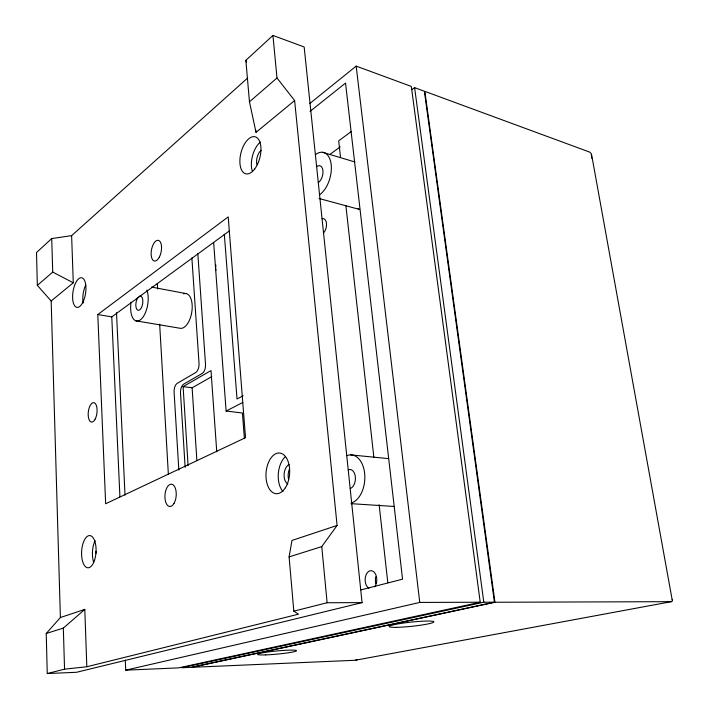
<?xml version="1.0" encoding="UTF-8"?>
<svg xmlns="http://www.w3.org/2000/svg" width="709" height="709" viewBox="0 0 709 709"><rect width="100%" height="100%" fill="white"/><g stroke="black" fill="none" stroke-linecap="round" stroke-linejoin="round"><path stroke-width="1.06" d="M591.696 158.204L591.226 153.587L589.675 152.098L424.833 91.364L494.962 602.26L671.068 601.666L672.407 601.099L591.643 154.863M86.817 666.752L298.489 614.18L293.818 611.167L289.095 556.911L291.984 540.453L337.085 525.449L294.625 100.563L276.997 77.981L272.93 35.45L304.152 46.954L362.06 602.623L76.501 672.292L47.255 673.55L46.236 633.491L60.389 617.521L84.796 609.403L86.817 666.752L64.554 669.172L47.255 673.55M289.095 556.911L321.762 546.604L337.085 525.449M247.663 78.008L71.618 235.636L51.722 238.57L36.505 252.537L37.347 285.39L51.163 300.988L60.389 617.521M294.625 100.563L256.011 132.353L249.462 101.804L245.855 60.318L272.93 35.45M46.236 633.491L63.331 628.103L84.796 609.403M37.347 285.39L52.723 272.088L51.722 238.57M249.462 101.804L276.997 77.981M51.163 300.988L73.284 282.785L71.618 235.636M309.736 103.558L356.175 66.114L411.317 86.436L480.223 602.233L178.606 667.878L125.723 670.165L125.28 660.212M310.037 111.384L345.531 83.086L402.552 579.173L360.934 589.897M97.789 314.539L228.201 216.892L245.527 437.675L105.65 503.771L97.789 314.539L111.774 316.87L229.255 231.01M351.088 131.652L338.689 140.852L340.515 157.336M411.929 89.618L414.605 87.641L424.372 91.239L494.43 602.189L191.226 667.337L181.779 667.745L483.804 602.225L494.43 602.189M329.658 154.606L340.223 146.86M188.098 465.689L183.108 386.618L211.007 370.568L216.759 451.828M183.108 386.618L192.121 387.796L211.769 376.656M243.152 395.764L237.019 398.981L224.319 234.2M213.666 242.655L226.118 411.052L242.85 402.428M357.168 659.636L354.979 660.283L191.9 667.32L494.962 602.26M293.818 611.167L327.124 602.739L362.06 602.623M125.723 670.165L419.755 602.437L480.223 602.233M355.484 660.221L671.538 601.631M350.973 503.656L394.426 506.483M350.795 454.894L388.612 458.626M226.118 411.052L242.407 412.993L244.383 438.313M135.711 320.805L180.192 328.294A17.61 8.747 -80.6 0 0 192.059 309.993A17.61 8.747 -80.6 0 0 183.507 293.836M151.522 287.083L185.847 293.535M319.006 198.485L359.623 209.474A22.085 13.072 -74.4 0 1 358.054 208.783M322.453 152.267L354.89 161.962M52.723 272.088L73.284 282.785M245.855 60.318L246.537 62.277M672.194 599.513L672.495 600.426M414.605 87.641L483.804 602.225M356.175 66.114L419.755 602.437M345.895 205.707L373.873 457.429M379.129 504.693L387.805 582.736M321.762 546.604L327.124 602.739M255.816 130.155L256.011 132.353M197.838 253.689L205.521 364.417A7.187 3.713 -82 0 1 202.189 373.448L183.684 384.145A7.046 3.572 -82.7 0 0 180.494 392.875L185.138 467.32M191.873 257.828L199.034 363.469A7.214 3.696 -82 0 1 195.702 372.535L177.277 383.294A7.072 3.554 -82.7 0 0 174.095 392.068L178.828 470.085M192.121 387.796L196.898 460.673M157.301 283.432L157.62 288.953M159.667 324.243L168.352 474.232M116.506 312.713L125.006 495.13M111.774 316.87L119.918 496.849M63.331 628.103L64.554 669.172M146.843 289.981A18.088 8.419 -80.8 0 1 140.524 319.759A18.088 8.419 -80.8 0 1 131.068 302.149M138.964 296.486A7.232 3.368 -80.8 0 1 142.669 303.682A7.232 3.368 -80.8 0 1 136.89 309.434A7.232 3.368 -80.8 0 1 138.078 297.372M346.816 455.665A24.336 15.261 -85.5 0 1 364.656 473.47A24.336 15.261 -85.5 0 1 351.735 502.876M348.279 469.712A9.731 6.106 -85.5 0 1 355.351 476.856A9.731 6.106 -85.5 0 1 350.246 488.59M315.434 154.606A22.83 12.744 -75.1 0 1 331.209 164.789A22.83 12.744 -75.1 0 1 319.608 194.736M316.675 166.553A9.128 5.096 -75.1 0 1 322.941 170.665A9.128 5.096 -75.1 0 1 318.35 182.603M288.625 479.488A10.103 5.947 -85.2 0 1 289.299 469.473M83.175 302.991A14.907 6.408 -80.9 0 1 85.674 285.186M252.165 170.754A18.948 9.846 -75.8 0 1 260.363 142.101M256.977 164.71A9.474 4.919 -75.8 0 1 261.098 150.335M93.685 562.326A16.041 7.285 -86.6 0 1 95.13 540.612M95.999 553.375A8.021 3.642 -86.6 0 1 96.043 551.292M282.935 491.514A20.26 11.867 -85.2 0 1 285.302 456.756M287.819 484.017A10.13 5.929 -85.2 0 1 284.114 474.117A10.13 5.929 -85.2 0 1 289.139 464.537M375.912 583.667A9.066 5.858 90 0 1 375.752 576.771M322.063 218.691A8.224 4.715 -76.5 0 1 326.477 223.397A8.224 4.715 -76.5 0 1 323.552 232.977M215.944 270.342A7.232 3.722 -79.1 0 1 215.953 265.086M368.893 588.328A9.137 5.84 -89.9 0 1 365.95 575.123A9.137 5.84 -89.9 0 1 374.777 572.863A9.137 5.84 -89.9 0 1 374.662 586.848M173.989 503.452A11.184 5.619 -85.6 0 0 172.819 484.646A11.184 5.619 -85.6 0 0 164.958 497.931A11.184 5.619 -85.6 0 0 173.989 503.452M159.454 256.871A10.511 4.928 -79.4 0 0 158.426 240.369A10.511 4.928 -79.4 0 0 151.159 254.753A10.511 4.928 -79.4 0 0 159.454 256.871M95.201 419.037A9.793 4.351 -83.4 0 0 94.519 402.88A9.793 4.351 -83.4 0 0 88.191 415.146A9.793 4.351 -83.4 0 0 95.201 419.037M83.121 301.75A14.995 6.337 -81 0 0 82.12 277.875A14.995 6.337 -81 0 0 72.619 298.046A14.995 6.337 -81 0 0 83.121 301.75M254.628 169.079A19.099 9.766 -75.9 0 0 256.693 137.484A19.099 9.766 -75.9 0 0 239.934 159.268A19.099 9.766 -75.9 0 0 254.628 169.079M94.403 560.615A16.147 7.205 -86.6 0 0 90.052 535.587A16.147 7.205 -86.6 0 0 82.014 558.843A16.147 7.205 -86.6 0 0 94.403 560.615M285.302 487.854A20.428 11.787 -85.1 0 0 282.067 453.707A20.428 11.787 -85.1 0 0 266.105 478.504A20.428 11.787 -85.1 0 0 285.302 487.854M265.671 654.894A19.48 1.586 -5.4 0 0 296.406 650.88A19.48 1.586 -5.4 0 0 269.287 651.801A19.48 1.586 -5.4 0 0 265.671 654.894M396.349 627.341A22.458 2.118 -6 0 0 433.314 622.405A22.458 2.118 -6 0 0 404.963 622.848A22.458 2.118 -6 0 0 396.349 627.341"/></g></svg>
